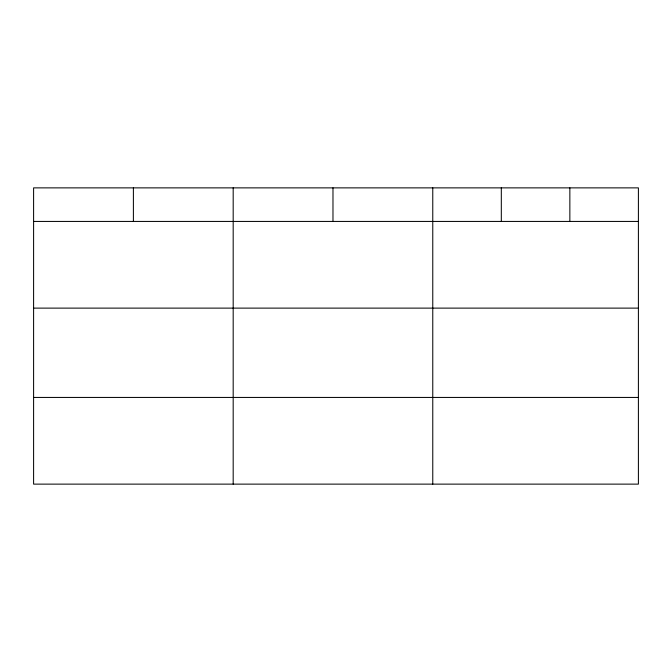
<?xml version="1.0" encoding="UTF-8"?>
<svg xmlns="http://www.w3.org/2000/svg" width="672" height="672" viewBox="0 0 672 672"><rect width="100%" height="100%" fill="white"/><g stroke="black" fill="none" stroke-linecap="round" stroke-linejoin="round"><path stroke-width="1.01" d="M638.4 308.12L638.4 187.874L33.6 187.874L33.6 484.126L638.4 484.126L638.4 308.12L33.6 308.12M33.6 221.432L638.4 221.432M33.6 397.438L638.4 397.438M569.856 187.874L569.856 221.432M501.312 187.874L501.312 221.432M432.768 187.874L432.768 484.126M332.976 187.874L332.976 221.432M233.184 187.874L233.184 484.126M133.392 187.874L133.392 221.432"/></g></svg>
